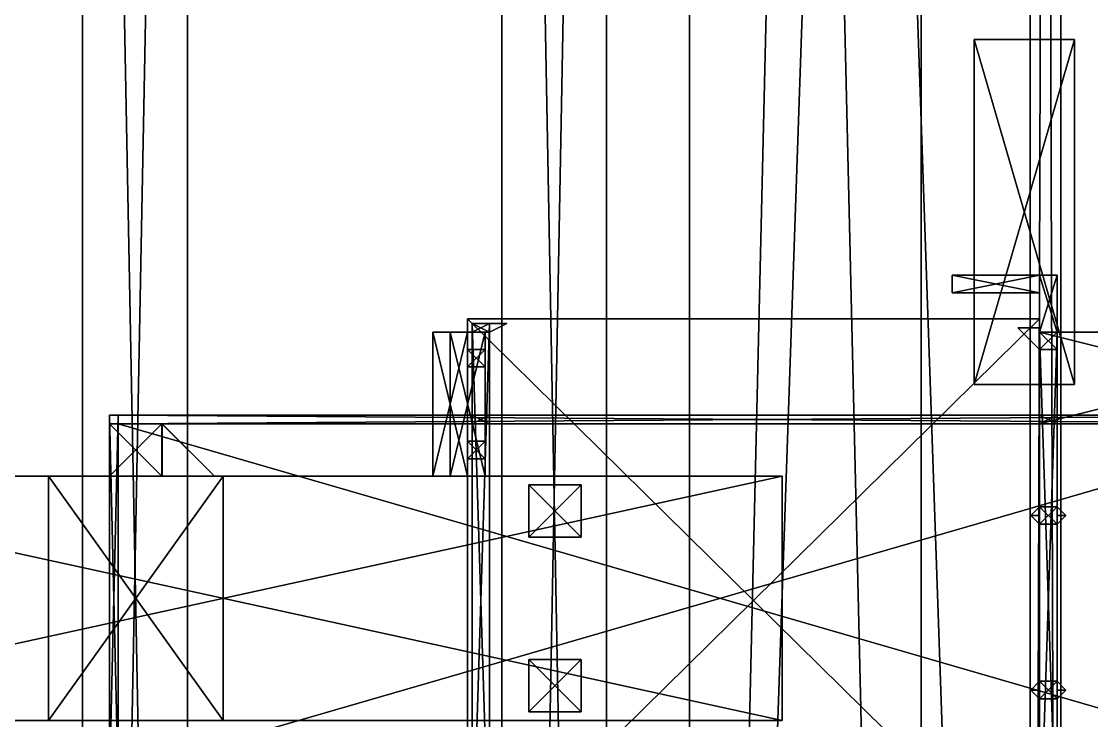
# Model space of a CAD drawing. Extents: x -6144 to 9632, y -5120 to 9632.
# Drawn here: x -2606 to -2360.9, y 991.3 to 1151.5 of the extents above; entities that cross this region are included whole.
import ezdxf

# ---------------------------------------------------------------- set-up
doc = ezdxf.new("R2010")
doc.units = 0

msp = doc.modelspace()

# ---------------------------------------------------------------- meshes
at = {"layer": 'OBJECT000', "color": 50}
mesh = msp.add_polyface(dxfattribs=at)
corners = [(-4793, 405, -10688), (-4793, 2667, -10688), (-4793, 2667, 4992), (-4793, 405, 4992), (-2375, 2667, -10688), (-2375, 405, -10688), (-2375, 405, 4992), (-2375, 2667, 4992), (-2453, 327, -10688), (-4715.010742, 327, -10688), (-4715.010742, 327, 4992), (-2453, 327, 4992), (-4715, 2745, -10688), (-2453, 2745, -10688), (-2453, 2745, 4992), (-4715, 2745, 4992)]
mesh.append_faces([[corners[k] for k in face] for face in [(1, 3, 0), (5, 7, 4), (9, 11, 8), (13, 15, 12), (0, 12, 1), (2, 10, 3), (1, 15, 2), (9, 3, 10), (5, 11, 6), (13, 7, 14)]], dxfattribs={"vtx0": -1})
mesh.append_faces([[corners[k] for k in face] for face in [(0, 8, 5), (0, 5, 4), (0, 4, 13), (0, 13, 12), (2, 14, 7), (2, 7, 6), (2, 6, 11), (2, 11, 10)]], dxfattribs={"vtx0": -1, "vtx2": -1})
mesh.append_faces([[corners[k] for k in face] for face in [(1, 2, 3), (5, 6, 7), (9, 10, 11), (13, 14, 15), (0, 9, 8), (2, 15, 14), (1, 12, 15), (9, 0, 3), (5, 8, 11), (13, 4, 7)]], dxfattribs={"vtx2": -1})
at = {"layer": 'OBJECT073', "color": 50}
mesh = msp.add_polyface(dxfattribs=at)
corners = [(-3072, 405, 5104), (-3072, 405, 4992), (-3072, 1536, 4992), (-3072, 1536, 5104), (-2453, 1536, 5104), (-2453, 1536, 4992), (-2453, 405, 4992), (-2453, 405, 5104)]
mesh.append_faces([[corners[k] for k in face] for face in [(1, 3, 0), (5, 7, 4), (6, 0, 7), (2, 4, 3), (1, 5, 2), (3, 7, 0)]], dxfattribs={"vtx0": -1})
mesh.append_faces([[corners[k] for k in face] for face in [(1, 2, 3), (5, 6, 7), (6, 1, 0), (2, 5, 4), (1, 6, 5), (3, 4, 7)]], dxfattribs={"vtx2": -1})
at = {"layer": 'OBJECT075', "color": 50}
mesh = msp.add_polyface(dxfattribs=at)
corners = [(-2453, 405, -10656), (-2453, 405, -11328), (-2453, 2667, -11328), (-2453, 2667, -10656), (-2400, 2667, -10656), (-2400, 2667, -11328), (-2400, 405, -11328), (-2400, 405, -10656)]
mesh.append_faces([[corners[k] for k in face] for face in [(1, 3, 0), (5, 7, 4), (6, 0, 7), (2, 4, 3), (1, 5, 2), (3, 7, 0)]], dxfattribs={"vtx0": -1})
mesh.append_faces([[corners[k] for k in face] for face in [(1, 2, 3), (5, 6, 7), (6, 1, 0), (2, 5, 4), (1, 6, 5), (3, 4, 7)]], dxfattribs={"vtx2": -1})
at = {"layer": 'OBJECT084', "color": 50}
mesh = msp.add_polyface(dxfattribs=at)
corners = [(-2372.833984, 1061.320313, 5251.75), (-2372.833984, 1059.320313, 5251.75), (-2368.829102, 1059.316406, 5251.75), (-2368.829102, 1061.320068, 5251.75), (-2372.833984, 1059.316406, 5255.75), (-2372.833984, 1061.320068, 5255.75), (-2368.829102, 1061.320313, 5255.75), (-2368.829102, 1059.320313, 5255.75)]
mesh.append_faces([[corners[k] for k in face] for face in [(1, 3, 0), (5, 7, 4), (0, 4, 1), (2, 6, 3), (1, 7, 2), (3, 5, 0)]], dxfattribs={"vtx0": -1})
mesh.append_faces([[corners[k] for k in face] for face in [(1, 2, 3), (5, 6, 7), (0, 5, 4), (2, 7, 6), (1, 4, 7), (3, 6, 5)]], dxfattribs={"vtx2": -1})
at = {"layer": 'OBJECT085', "color": 50}
mesh = msp.add_polyface(dxfattribs=at)
corners = [(-2687.830078, 991.320313, 5215.75), (-2687.830078, 991.320313, 5151.75), (-2687.830078, 1047.32019, 5151.746094), (-2687.830078, 1047.32019, 5215.75), (-2431.830078, 1047.32019, 5215.75), (-2431.830078, 1047.32019, 5151.75), (-2431.830078, 991.320313, 5151.746094), (-2431.830078, 991.320313, 5215.75)]
mesh.append_faces([[corners[k] for k in face] for face in [(1, 3, 0), (5, 7, 4), (6, 0, 7), (2, 4, 3), (1, 5, 2), (3, 7, 0)]], dxfattribs={"vtx0": -1})
mesh.append_faces([[corners[k] for k in face] for face in [(1, 2, 3), (5, 6, 7), (6, 1, 0), (2, 5, 4), (1, 6, 5), (3, 4, 7)]], dxfattribs={"vtx2": -1})
at = {"layer": 'OBJECT1004', "color": 50}
mesh = msp.add_polyface(dxfattribs=at)
corners = [(-2583.830078, 979.320313, 5259.75), (-2583.830078, 979.320313, 5255.75), (-2583.830078, 1059.32019, 5255.75), (-2583.830078, 1059.32019, 5259.75), (-2308.129883, 1059.32019, 5259.75), (-2308.129883, 1059.32019, 5255.75), (-2308.129883, 979.320313, 5255.75), (-2308.129883, 979.320313, 5259.75)]
mesh.append_faces([[corners[k] for k in face] for face in [(1, 3, 0), (5, 7, 4), (6, 0, 7), (2, 4, 3), (1, 5, 2), (3, 7, 0)]], dxfattribs={"vtx0": -1})
mesh.append_faces([[corners[k] for k in face] for face in [(1, 2, 3), (5, 6, 7), (6, 1, 0), (2, 5, 4), (1, 6, 5), (3, 4, 7)]], dxfattribs={"vtx2": -1})
at = {"layer": 'OBJECT1078', "color": 50}
mesh = msp.add_polyface(dxfattribs=at)
corners = [(-2496, 400, 5120), (-2496, 400, 5112), (-2496, 1685, 5112), (-2496, 1685, 5120), (-2472, 1685, 5120), (-2472, 1685, 5112), (-2472, 400, 5112), (-2472, 400, 5120)]
mesh.append_faces([[corners[k] for k in face] for face in [(1, 3, 0), (5, 7, 4), (6, 0, 7), (2, 4, 3), (1, 5, 2), (3, 7, 0)]], dxfattribs={"vtx0": -1})
mesh.append_faces([[corners[k] for k in face] for face in [(1, 2, 3), (5, 6, 7), (6, 1, 0), (2, 5, 4), (1, 6, 5), (3, 4, 7)]], dxfattribs={"vtx2": -1})
at = {"layer": 'OBJECT1090', "color": 50}
mesh = msp.add_polyface(dxfattribs=at)
corners = [(-2372.830078, 996.316406, 5247.75), (-2372.830078, 996.316406, 4991.75), (-2372.830078, 1000.320801, 4991.75), (-2372.830078, 1000.320801, 5247.75), (-2368.830078, 1000.320923, 5247.75), (-2368.830078, 1000.320923, 4991.75), (-2368.830078, 996.316406, 4991.75), (-2368.830078, 996.316406, 5247.75)]
mesh.append_faces([[corners[k] for k in face] for face in [(1, 3, 0), (5, 7, 4), (6, 0, 7), (2, 4, 3), (1, 5, 2), (3, 7, 0)]], dxfattribs={"vtx0": -1})
mesh.append_faces([[corners[k] for k in face] for face in [(1, 2, 3), (5, 6, 7), (6, 1, 0), (2, 5, 4), (1, 6, 5), (3, 4, 7)]], dxfattribs={"vtx2": -1})
at = {"layer": 'OBJECT1208', "color": 50}
mesh = msp.add_polyface(dxfattribs=at)
corners = [(-2585.82959, 977.322083, 5259.75), (-2585.82959, 977.322083, 5255.75), (-2585.82959, 1061.32019, 5255.75), (-2585.82959, 1061.32019, 5259.75), (-2583.82959, 1061.32019, 5259.75), (-2583.82959, 1061.32019, 5255.75), (-2583.82959, 977.322449, 5255.75), (-2583.82959, 977.322449, 5259.75)]
mesh.append_faces([[corners[k] for k in face] for face in [(1, 3, 0), (5, 7, 4), (6, 0, 7), (2, 4, 3), (1, 5, 2), (3, 7, 0)]], dxfattribs={"vtx0": -1})
mesh.append_faces([[corners[k] for k in face] for face in [(1, 2, 3), (5, 6, 7), (6, 1, 0), (2, 5, 4), (1, 6, 5), (3, 4, 7)]], dxfattribs={"vtx2": -1})
at = {"layer": 'OBJECT1213', "color": 50}
mesh = msp.add_polyface(dxfattribs=at)
corners = [(-2372.830078, 1059.318481, 5255.75), (-2372.830078, 1059.318481, 5251.75), (-2372.830078, 1080.32019, 5251.753906), (-2372.830078, 1080.32019, 5255.75), (-2288.830078, 1080.32019, 5255.75), (-2288.830078, 1080.32019, 5251.75), (-2288.830078, 1059.318237, 5251.753906), (-2288.830078, 1059.318237, 5255.75)]
mesh.append_faces([[corners[k] for k in face] for face in [(1, 3, 0), (5, 7, 4), (6, 0, 7), (2, 4, 3), (1, 5, 2), (3, 7, 0)]], dxfattribs={"vtx0": -1})
mesh.append_faces([[corners[k] for k in face] for face in [(1, 2, 3), (5, 6, 7), (6, 1, 0), (2, 5, 4), (1, 6, 5), (3, 4, 7)]], dxfattribs={"vtx2": -1})
at = {"layer": 'OBJECT1280', "color": 50}
mesh = msp.add_polyface(dxfattribs=at)
corners = [(-2585.830078, 1047.320313, 5255.75), (-2585.830078, 1047.320313, 5119.75), (-2585.830078, 1059.32019, 5119.75), (-2585.830078, 1059.32019, 5255.75), (-2573.830078, 1059.32019, 5255.75), (-2573.830078, 1059.32019, 5119.75), (-2573.830078, 1047.320313, 5119.75), (-2573.830078, 1047.320313, 5255.75)]
mesh.append_faces([[corners[k] for k in face] for face in [(1, 3, 0), (5, 7, 4), (6, 0, 7), (2, 4, 3), (1, 5, 2), (3, 7, 0)]], dxfattribs={"vtx0": -1})
mesh.append_faces([[corners[k] for k in face] for face in [(1, 2, 3), (5, 6, 7), (6, 1, 0), (2, 5, 4), (1, 6, 5), (3, 4, 7)]], dxfattribs={"vtx2": -1})
at = {"layer": 'OBJECT1314', "color": 50}
mesh = msp.add_polyface(dxfattribs=at)
corners = [(-2503.833984, 1051.320313, 5147.75), (-2503.833984, 1055.320068, 5147.75), (-2499.829102, 1055.320313, 5147.75), (-2499.829102, 1051.320313, 5147.75), (-2503.830078, 1055.320313, 5115.75), (-2503.830078, 1051.320313, 5115.75), (-2499.830078, 1051.320313, 5115.75), (-2499.830078, 1055.320068, 5115.75)]
mesh.append_faces([[corners[k] for k in face] for face in [(1, 3, 0), (1, 5, 4), (3, 7, 6), (0, 6, 5), (2, 4, 7), (5, 7, 4)]], dxfattribs={"vtx0": -1})
mesh.append_faces([[corners[k] for k in face] for face in [(1, 2, 3), (1, 0, 5), (3, 2, 7), (0, 3, 6), (2, 1, 4), (5, 6, 7)]], dxfattribs={"vtx2": -1})
at = {"layer": 'OBJECT1331', "color": 50}
mesh = msp.add_polyface(dxfattribs=at)
corners = [(-2453, 405, 5134), (-2453, 405, 4992), (-2453, 2667, 4992), (-2453, 2667, 5134), (-2375.011719, 405, 4992), (-2375, 2667, 4992)]
mesh.append_faces([[corners[k] for k in face] for face in [(1, 0, 4), (2, 5, 3)]])
mesh.append_faces([[corners[k] for k in face] for face in [(1, 3, 0), (2, 4, 5), (0, 5, 4)]], dxfattribs={"vtx0": -1})
mesh.append_faces([[corners[k] for k in face] for face in [(1, 2, 3), (2, 1, 4), (0, 3, 5)]], dxfattribs={"vtx2": -1})
at = {"layer": 'OBJECT1347', "color": 50}
mesh = msp.add_polyface(dxfattribs=at)
corners = [(-2502.830078, 955.320313, 5251.75), (-2502.830078, 955.320313, 5247.75), (-2502.830078, 1082.32019, 5247.746094), (-2502.830078, 1082.32019, 5251.75), (-2498.830078, 1082.32019, 5251.75), (-2498.830078, 1082.32019, 5247.75), (-2498.830078, 955.320313, 5247.746094), (-2498.830078, 955.320313, 5251.75)]
mesh.append_faces([[corners[k] for k in face] for face in [(1, 3, 0), (5, 7, 4), (6, 0, 7), (2, 4, 3), (1, 5, 2), (3, 7, 0)]], dxfattribs={"vtx0": -1})
mesh.append_faces([[corners[k] for k in face] for face in [(1, 2, 3), (5, 6, 7), (6, 1, 0), (2, 5, 4), (1, 6, 5), (3, 4, 7)]], dxfattribs={"vtx2": -1})
at = {"layer": 'OBJECT1348', "color": 50}
mesh = msp.add_polyface(dxfattribs=at)
corners = [(-2502.830078, 1080.320313, 5247.75), (-2502.830078, 1080.320313, 5151.75), (-2502.830078, 1082.32019, 5151.746094), (-2502.830078, 1082.32019, 5247.75), (-2498.830078, 1082.32019, 5247.75), (-2498.830078, 1082.32019, 5151.75), (-2498.830078, 1080.320313, 5151.746094), (-2498.830078, 1080.320313, 5247.75)]
mesh.append_faces([[corners[k] for k in face] for face in [(1, 3, 0), (5, 7, 4), (6, 0, 7), (2, 4, 3), (1, 5, 2), (3, 7, 0)]], dxfattribs={"vtx0": -1})
mesh.append_faces([[corners[k] for k in face] for face in [(1, 2, 3), (5, 6, 7), (6, 1, 0), (2, 5, 4), (1, 6, 5), (3, 4, 7)]], dxfattribs={"vtx2": -1})
at = {"layer": 'OBJECT1382', "color": 50}
mesh = msp.add_polyface(dxfattribs=at)
corners = [(-2387.82959, 1068.322144, 5150.75), (-2387.82959, 1068.322144, 5147.75), (-2387.82959, 1147.32019, 5147.75), (-2387.82959, 1147.32019, 5150.75), (-2364.82959, 1147.32019, 5150.75), (-2364.82959, 1147.32019, 5147.75), (-2364.82959, 1068.322388, 5147.75), (-2364.82959, 1068.322388, 5150.75)]
mesh.append_faces([[corners[k] for k in face] for face in [(1, 3, 0), (5, 7, 4), (6, 0, 7), (2, 4, 3), (1, 5, 2), (3, 7, 0)]], dxfattribs={"vtx0": -1})
mesh.append_faces([[corners[k] for k in face] for face in [(1, 2, 3), (5, 6, 7), (6, 1, 0), (2, 5, 4), (1, 6, 5), (3, 4, 7)]], dxfattribs={"vtx2": -1})
at = {"layer": 'OBJECT1393', "color": 50}
mesh = msp.add_polyface(dxfattribs=at)
corners = [(-2489.830078, 993.316406, 5147.75), (-2489.830078, 1005.320007, 5147.75), (-2477.829102, 1005.320313, 5147.75), (-2477.829102, 993.320313, 5147.75), (-2489.830078, 1005.320313, 5119.75), (-2489.830078, 993.320313, 5119.75), (-2477.830078, 993.316406, 5119.75), (-2477.830078, 1005.320007, 5119.75)]
mesh.append_faces([[corners[k] for k in face] for face in [(1, 3, 0), (1, 5, 4), (3, 7, 6), (0, 6, 5), (2, 4, 7), (5, 7, 4)]], dxfattribs={"vtx0": -1})
mesh.append_faces([[corners[k] for k in face] for face in [(1, 2, 3), (1, 0, 5), (3, 2, 7), (0, 3, 6), (2, 1, 4), (5, 6, 7)]], dxfattribs={"vtx2": -1})
at = {"layer": 'OBJECT1443', "color": 50}
mesh = msp.add_polyface(dxfattribs=at)
corners = [(-2372.830078, 1036.314575, 5247.75), (-2372.830078, 1036.314575, 4991.75), (-2372.830078, 1040.320313, 4991.75), (-2372.830078, 1040.320313, 5247.75), (-2368.830078, 1040.320313, 5247.75), (-2368.830078, 1040.320313, 4991.75), (-2368.830078, 1036.314331, 4991.75), (-2368.830078, 1036.314331, 5247.75)]
mesh.append_faces([[corners[k] for k in face] for face in [(1, 3, 0), (5, 7, 4), (6, 0, 7), (2, 4, 3), (1, 5, 2), (3, 7, 0)]], dxfattribs={"vtx0": -1})
mesh.append_faces([[corners[k] for k in face] for face in [(1, 2, 3), (5, 6, 7), (6, 1, 0), (2, 5, 4), (1, 6, 5), (3, 4, 7)]], dxfattribs={"vtx2": -1})
at = {"layer": 'OBJECT1484', "color": 50}
mesh = msp.add_polyface(dxfattribs=at)
corners = [(-2372.830078, 1080.320313, 5269.75), (-2372.830078, 1080.320313, 5148.75), (-2372.830078, 1093.32019, 5148.75), (-2372.830078, 1093.32019, 5269.75), (-2368.830078, 1093.32019, 5269.75), (-2368.830078, 1093.32019, 5148.75), (-2368.830078, 1080.320313, 5148.75), (-2368.830078, 1080.320313, 5269.75)]
mesh.append_faces([[corners[k] for k in face] for face in [(1, 3, 0), (5, 7, 4), (6, 0, 7), (2, 4, 3), (1, 5, 2), (3, 7, 0)]], dxfattribs={"vtx0": -1})
mesh.append_faces([[corners[k] for k in face] for face in [(1, 2, 3), (5, 6, 7), (6, 1, 0), (2, 5, 4), (1, 6, 5), (3, 4, 7)]], dxfattribs={"vtx2": -1})
at = {"layer": 'OBJECT1545', "color": 50}
mesh = msp.add_polyface(dxfattribs=at)
corners = [(-2507.830078, 1047.320313, 5135.75), (-2507.830078, 1047.320313, 5131.75), (-2507.830078, 1080.32019, 5131.746094), (-2507.830078, 1080.32019, 5135.75), (-2499.830078, 1080.32019, 5135.75), (-2499.830078, 1080.32019, 5131.75), (-2499.830078, 1047.320313, 5131.746094), (-2499.830078, 1047.320313, 5135.75)]
mesh.append_faces([[corners[k] for k in face] for face in [(1, 3, 0), (5, 7, 4), (6, 0, 7), (2, 4, 3), (1, 5, 2), (3, 7, 0)]], dxfattribs={"vtx0": -1})
mesh.append_faces([[corners[k] for k in face] for face in [(1, 2, 3), (5, 6, 7), (6, 1, 0), (2, 5, 4), (1, 6, 5), (3, 4, 7)]], dxfattribs={"vtx2": -1})
at = {"layer": 'OBJECT1570', "color": 50}
mesh = msp.add_polyface(dxfattribs=at)
corners = [(-2511.830078, 1047.320313, 5119.75), (-2511.830078, 1047.320313, 5115.75), (-2511.830078, 1080.32019, 5115.753906), (-2511.830078, 1080.32019, 5119.75), (-2503.830078, 1080.32019, 5119.75), (-2503.830078, 1080.32019, 5115.75), (-2503.830078, 1047.320313, 5115.753906), (-2503.830078, 1047.320313, 5119.75)]
mesh.append_faces([[corners[k] for k in face] for face in [(1, 3, 0), (5, 7, 4), (6, 0, 7), (2, 4, 3), (1, 5, 2), (3, 7, 0)]], dxfattribs={"vtx0": -1})
mesh.append_faces([[corners[k] for k in face] for face in [(1, 2, 3), (5, 6, 7), (6, 1, 0), (2, 5, 4), (1, 6, 5), (3, 4, 7)]], dxfattribs={"vtx2": -1})
at = {"layer": 'OBJECT1598', "color": 50}
mesh = msp.add_polyface(dxfattribs=at)
corners = [(-2499.830078, 1076.319214, 5147.75), (-2499.830078, 1076.319214, 5115.75), (-2499.830078, 1072.320313, 5115.753906), (-2499.830078, 1072.320313, 5147.75), (-2503.830078, 1072.320068, 5115.75), (-2503.832031, 1072.320068, 5147.75), (-2503.828125, 1076.318359, 5115.753906), (-2503.830078, 1076.318359, 5147.75)]
mesh.append_faces([[corners[k] for k in face] for face in [(1, 3, 0), (2, 5, 3), (1, 7, 6), (2, 6, 4), (0, 5, 7), (4, 7, 5)]], dxfattribs={"vtx0": -1})
mesh.append_faces([[corners[k] for k in face] for face in [(1, 2, 3), (2, 4, 5), (1, 0, 7), (2, 1, 6), (0, 3, 5), (4, 6, 7)]], dxfattribs={"vtx2": -1})
at = {"layer": 'OBJECT1612', "color": 50}
mesh = msp.add_polyface(dxfattribs=at)
corners = [(-2502.832031, 1059.316406, 5255.75), (-2502.832031, 1061.320068, 5255.75), (-2498.831055, 1061.320313, 5255.75), (-2498.831055, 1059.320313, 5255.75), (-2502.830078, 1061.320313, 5251.75), (-2502.830078, 1059.320313, 5251.75), (-2498.830078, 1059.316406, 5251.75), (-2498.830078, 1061.320068, 5251.75)]
mesh.append_faces([[corners[k] for k in face] for face in [(1, 3, 0), (1, 5, 4), (3, 7, 6), (0, 6, 5), (2, 4, 7), (5, 7, 4)]], dxfattribs={"vtx0": -1})
mesh.append_faces([[corners[k] for k in face] for face in [(1, 2, 3), (1, 0, 5), (3, 2, 7), (0, 3, 6), (2, 1, 4), (5, 6, 7)]], dxfattribs={"vtx2": -1})
at = {"layer": 'OBJECT1624', "color": 50}
mesh = msp.add_polyface(dxfattribs=at)
corners = [(-2392.82959, 1089.318481, 5269.75), (-2392.82959, 1089.318481, 5148.75), (-2392.82959, 1093.32019, 5148.75), (-2392.82959, 1093.32019, 5269.75), (-2372.82959, 1093.32019, 5269.75), (-2372.82959, 1093.32019, 5148.75), (-2372.82959, 1089.318237, 5148.75), (-2372.82959, 1089.318237, 5269.75)]
mesh.append_faces([[corners[k] for k in face] for face in [(1, 3, 0), (5, 7, 4), (6, 0, 7), (2, 4, 3), (1, 5, 2), (3, 7, 0)]], dxfattribs={"vtx0": -1})
mesh.append_faces([[corners[k] for k in face] for face in [(1, 2, 3), (5, 6, 7), (6, 1, 0), (2, 5, 4), (1, 6, 5), (3, 4, 7)]], dxfattribs={"vtx2": -1})
at = {"layer": 'OBJECT1644', "color": 50}
mesh = msp.add_polyface(dxfattribs=at)
corners = [(-2599.830078, 991.320313, 5255.75), (-2599.830078, 991.320313, 5215.75), (-2599.830078, 1047.32019, 5215.753906), (-2599.830078, 1047.32019, 5255.75), (-2559.830078, 1047.32019, 5255.75), (-2559.830078, 1047.32019, 5215.75), (-2559.830078, 991.320313, 5215.753906), (-2559.830078, 991.320313, 5255.75)]
mesh.append_faces([[corners[k] for k in face] for face in [(1, 3, 0), (5, 7, 4), (6, 0, 7), (2, 4, 3), (1, 5, 2), (3, 7, 0)]], dxfattribs={"vtx0": -1})
mesh.append_faces([[corners[k] for k in face] for face in [(1, 2, 3), (5, 6, 7), (6, 1, 0), (2, 5, 4), (1, 6, 5), (3, 4, 7)]], dxfattribs={"vtx2": -1})
at = {"layer": 'OBJECT1678', "color": 50}
mesh = msp.add_polyface(dxfattribs=at)
corners = [(-2592, 400, 5120), (-2592, 400, 5112), (-2592, 1653, 5112), (-2592, 1653, 5120), (-2568, 1653, 5120), (-2568, 1653, 5112), (-2568, 400, 5112), (-2568, 400, 5120)]
mesh.append_faces([[corners[k] for k in face] for face in [(1, 3, 0), (5, 7, 4), (6, 0, 7), (2, 4, 3), (1, 5, 2), (3, 7, 0)]], dxfattribs={"vtx0": -1})
mesh.append_faces([[corners[k] for k in face] for face in [(1, 2, 3), (5, 6, 7), (6, 1, 0), (2, 5, 4), (1, 6, 5), (3, 4, 7)]], dxfattribs={"vtx2": -1})
at = {"layer": 'OBJECT180', "color": 50}
mesh = msp.add_polyface(dxfattribs=at)
corners = [(-5120, -512, -11328), (-5120, -512, -11360), (-5120, 3584, -11360), (-5120, 3584, -11328), (-2304, 3584, -11328), (-2304, 3584, -11360), (-2304, -512, -11360), (-2304, -512, -11328)]
mesh.append_faces([[corners[k] for k in face] for face in [(1, 3, 0), (5, 7, 4), (6, 0, 7), (2, 4, 3), (1, 5, 2), (3, 7, 0)]], dxfattribs={"vtx0": -1})
mesh.append_faces([[corners[k] for k in face] for face in [(1, 2, 3), (5, 6, 7), (6, 1, 0), (2, 5, 4), (1, 6, 5), (3, 4, 7)]], dxfattribs={"vtx2": -1})
at = {"layer": 'OBJECT202', "color": 50}
mesh = msp.add_polyface(dxfattribs=at)
corners = [(-2375, 405, -6016), (-2375, 405, -10688), (-2375, 2667, -10688), (-2375, 2667, -6016), (-2368, 2667, -6016), (-2368, 2667, -10688), (-2368, 405, -10688), (-2368, 405, -6016)]
mesh.append_faces([[corners[k] for k in face] for face in [(1, 3, 0), (5, 7, 4), (6, 0, 7), (2, 4, 3), (1, 5, 2), (3, 7, 0)]], dxfattribs={"vtx0": -1})
mesh.append_faces([[corners[k] for k in face] for face in [(1, 2, 3), (5, 6, 7), (6, 1, 0), (2, 5, 4), (1, 6, 5), (3, 4, 7)]], dxfattribs={"vtx2": -1})
at = {"layer": 'OBJECT205', "color": 50}
mesh = msp.add_polyface(dxfattribs=at)
corners = [(-2375, 405, -5760), (-2375, 405, -6016), (-2375, 2667, -6016), (-2375, 2667, -5760), (-2368, 2667, -5760), (-2368, 2667, -6016), (-2368, 405, -6016), (-2368, 405, -5760)]
mesh.append_faces([[corners[k] for k in face] for face in [(1, 3, 0), (5, 7, 4), (6, 0, 7), (2, 4, 3), (1, 5, 2), (3, 7, 0)]], dxfattribs={"vtx0": -1})
mesh.append_faces([[corners[k] for k in face] for face in [(1, 2, 3), (5, 6, 7), (6, 1, 0), (2, 5, 4), (1, 6, 5), (3, 4, 7)]], dxfattribs={"vtx2": -1})
at = {"layer": 'OBJECT206', "color": 50}
mesh = msp.add_polyface(dxfattribs=at)
corners = [(-2375, 405, -576), (-2375, 405, -5760), (-2375, 2667, -5760), (-2375, 2667, -576), (-2368, 2667, -576), (-2368, 2667, -5760), (-2368, 405, -5760), (-2368, 405, -576)]
mesh.append_faces([[corners[k] for k in face] for face in [(1, 3, 0), (5, 7, 4), (6, 0, 7), (2, 4, 3), (1, 5, 2), (3, 7, 0)]], dxfattribs={"vtx0": -1})
mesh.append_faces([[corners[k] for k in face] for face in [(1, 2, 3), (5, 6, 7), (6, 1, 0), (2, 5, 4), (1, 6, 5), (3, 4, 7)]], dxfattribs={"vtx2": -1})
at = {"layer": 'OBJECT210', "color": 50}
mesh = msp.add_polyface(dxfattribs=at)
corners = [(-2375, 405, 3584), (-2375, 405, -320), (-2375, 2667, -320), (-2375, 2667, 3584), (-2368, 2667, 3584), (-2368, 2667, -320), (-2368, 405, -320), (-2368, 405, 3584)]
mesh.append_faces([[corners[k] for k in face] for face in [(1, 3, 0), (5, 7, 4), (6, 0, 7), (2, 4, 3), (1, 5, 2), (3, 7, 0)]], dxfattribs={"vtx0": -1})
mesh.append_faces([[corners[k] for k in face] for face in [(1, 2, 3), (5, 6, 7), (6, 1, 0), (2, 5, 4), (1, 6, 5), (3, 4, 7)]], dxfattribs={"vtx2": -1})
at = {"layer": 'OBJECT211', "color": 50}
mesh = msp.add_polyface(dxfattribs=at)
corners = [(-2375, 405, -320), (-2375, 405, -576), (-2375, 2667, -576), (-2375, 2667, -320), (-2368, 2667, -320), (-2368, 2667, -576), (-2368, 405, -576), (-2368, 405, -320)]
mesh.append_faces([[corners[k] for k in face] for face in [(1, 3, 0), (5, 7, 4), (6, 0, 7), (2, 4, 3), (1, 5, 2), (3, 7, 0)]], dxfattribs={"vtx0": -1})
mesh.append_faces([[corners[k] for k in face] for face in [(1, 2, 3), (5, 6, 7), (6, 1, 0), (2, 5, 4), (1, 6, 5), (3, 4, 7)]], dxfattribs={"vtx2": -1})
at = {"layer": 'OBJECT214', "color": 50}
mesh = msp.add_polyface(dxfattribs=at)
corners = [(-2375, 405, 4992), (-2375, 405, 4928), (-2375, 2667, 4928), (-2375, 2667, 4992), (-2368, 2667, 4992), (-2368, 2667, 4928), (-2368, 405, 4928), (-2368, 405, 4992)]
mesh.append_faces([[corners[k] for k in face] for face in [(1, 3, 0), (5, 7, 4), (6, 0, 7), (2, 4, 3), (1, 5, 2), (3, 7, 0)]], dxfattribs={"vtx0": -1})
mesh.append_faces([[corners[k] for k in face] for face in [(1, 2, 3), (5, 6, 7), (6, 1, 0), (2, 5, 4), (1, 6, 5), (3, 4, 7)]], dxfattribs={"vtx2": -1})
at = {"layer": 'OBJECT215', "color": 50}
mesh = msp.add_polyface(dxfattribs=at)
corners = [(-2368, 2667, 4928), (-2368, 2667, 4544), (-2368, 405, 4544), (-2368, 405, 4928), (-2375, 405, 4544), (-2375, 405, 4928), (-2375, 2667, 4544), (-2375, 2667, 4928)]
mesh.append_faces([[corners[k] for k in face] for face in [(1, 3, 0), (2, 5, 3), (1, 7, 6), (2, 6, 4), (0, 5, 7), (4, 7, 5)]], dxfattribs={"vtx0": -1})
mesh.append_faces([[corners[k] for k in face] for face in [(1, 2, 3), (2, 4, 5), (1, 0, 7), (2, 1, 6), (0, 3, 5), (4, 6, 7)]], dxfattribs={"vtx2": -1})
at = {"layer": 'OBJECT343', "color": 50}
mesh = msp.add_polyface(dxfattribs=at)
corners = [(-2375, 405, 4544), (-2375, 405, 3584), (-2375, 2667, 3584), (-2375, 2667, 4544), (-2368, 2667, 4544), (-2368, 2667, 3584), (-2368, 405, 3584), (-2368, 405, 4544)]
mesh.append_faces([[corners[k] for k in face] for face in [(1, 3, 0), (5, 7, 4), (6, 0, 7), (2, 4, 3), (1, 5, 2), (3, 7, 0)]], dxfattribs={"vtx0": -1})
mesh.append_faces([[corners[k] for k in face] for face in [(1, 2, 3), (5, 6, 7), (6, 1, 0), (2, 5, 4), (1, 6, 5), (3, 4, 7)]], dxfattribs={"vtx2": -1})
at = {"layer": 'OBJECT355', "color": 50}
mesh = msp.add_polyface(dxfattribs=at)
corners = [(-6144, -5120, 9664), (-6144, -5120, 9408), (-6144, 3840, 9408), (-6144, 3840, 9664), (2560, 3840, 9664), (2560, 3840, 9408), (2560, -5120, 9408), (2560, -5120, 9664)]
mesh.append_faces([[corners[k] for k in face] for face in [(1, 3, 0), (5, 7, 4), (6, 0, 7), (2, 4, 3), (1, 5, 2), (3, 7, 0)]], dxfattribs={"vtx0": -1})
mesh.append_faces([[corners[k] for k in face] for face in [(1, 2, 3), (5, 6, 7), (6, 1, 0), (2, 5, 4), (1, 6, 5), (3, 4, 7)]], dxfattribs={"vtx2": -1})
at = {"layer": 'OBJECT356', "color": 50}
mesh = msp.add_polyface(dxfattribs=at)
corners = [(2560, -5120, -11616), (-6144, -5120, -11616), (-6144, -5120, -11360), (2560, -5120, -11360), (-6144, 3840, -11616), (2560, 3840, -11616), (2560, 3840, -11360), (-6144, 3840, -11360)]
mesh.append_faces([[corners[k] for k in face] for face in [(1, 3, 0), (5, 7, 4), (4, 0, 5), (2, 6, 3), (1, 7, 2), (5, 3, 6)]], dxfattribs={"vtx0": -1})
mesh.append_faces([[corners[k] for k in face] for face in [(1, 2, 3), (5, 6, 7), (4, 1, 0), (2, 7, 6), (1, 4, 7), (5, 0, 3)]], dxfattribs={"vtx2": -1})
at = {"layer": 'OBJECT407', "color": 50}
mesh = msp.add_polyface(dxfattribs=at)
corners = [(-2368, 405, -10752), (-2375, 405, -10752), (-2375, 405, -10688), (-2368, 405, -10688), (-2375, 2667, -10752), (-2368, 2667, -10752), (-2368, 2667, -10688), (-2375, 2667, -10688)]
mesh.append_faces([[corners[k] for k in face] for face in [(1, 3, 0), (5, 7, 4), (4, 0, 5), (2, 6, 3), (1, 7, 2), (5, 3, 6)]], dxfattribs={"vtx0": -1})
mesh.append_faces([[corners[k] for k in face] for face in [(1, 2, 3), (5, 6, 7), (4, 1, 0), (2, 7, 6), (1, 4, 7), (5, 0, 3)]], dxfattribs={"vtx2": -1})
at = {"layer": 'OBJECT408', "color": 50}
mesh = msp.add_polyface(dxfattribs=at)
corners = [(-2375, 405, -10752), (-2375, 405, -11328), (-2375, 2667, -11328), (-2375, 2667, -10752), (-2368, 2667, -10752), (-2368, 2667, -11328), (-2368, 405, -11328), (-2368, 405, -10752)]
mesh.append_faces([[corners[k] for k in face] for face in [(1, 3, 0), (5, 7, 4), (6, 0, 7), (2, 4, 3), (1, 5, 2), (3, 7, 0)]], dxfattribs={"vtx0": -1})
mesh.append_faces([[corners[k] for k in face] for face in [(1, 2, 3), (5, 6, 7), (6, 1, 0), (2, 5, 4), (1, 6, 5), (3, 4, 7)]], dxfattribs={"vtx2": -1})
at = {"layer": 'OBJECT583', "color": 50}
mesh = msp.add_polyface(dxfattribs=at)
corners = [(-2573.824219, 1047.320313, 5255.75), (-2573.824219, 1059.320313, 5255.75), (-2561.822998, 1047.320068, 5255.75), (-2561.824219, 1047.320313, 5103.75), (-2573.828125, 1059.324219, 5103.75), (-2573.82959, 1047.320068, 5103.75)]
mesh.append_faces([[corners[k] for k in face] for face in [(1, 2, 0), (4, 5, 3)]])
mesh.append_faces([[corners[k] for k in face] for face in [(2, 4, 3), (1, 5, 4), (0, 3, 5)]], dxfattribs={"vtx0": -1})
mesh.append_faces([[corners[k] for k in face] for face in [(2, 1, 4), (1, 0, 5), (0, 2, 3)]], dxfattribs={"vtx2": -1})
at = {"layer": 'OBJECT584', "color": 50}
mesh = msp.add_polyface(dxfattribs=at)
corners = [(-2498.828125, 1082.320068, 5151.748047), (-2494.828125, 1082.320068, 5151.748047), (-2494.828125, 1082.320068, 5247.75), (-2498.830078, 1082.320068, 5247.75), (-2498.828125, 1080.320313, 5151.75), (-2498.830078, 1080.31897, 5247.75)]
mesh.append_faces([[corners[k] for k in face] for face in [(0, 4, 1), (2, 5, 3)]])
mesh.append_faces([[corners[k] for k in face] for face in [(1, 3, 0), (1, 5, 2), (0, 5, 4)]], dxfattribs={"vtx0": -1})
mesh.append_faces([[corners[k] for k in face] for face in [(1, 2, 3), (1, 4, 5), (0, 3, 5)]], dxfattribs={"vtx2": -1})
at = {"layer": 'OBJECT585', "color": 50}
mesh = msp.add_polyface(dxfattribs=at)
corners = [(-2377.828125, 1081.320068, 5151.748047), (-2372.830078, 1081.320068, 5151.748047), (-2372.828125, 1081.320068, 5247.75), (-2377.828125, 1081.320068, 5247.75), (-2372.830078, 1076.321289, 5151.75), (-2372.828125, 1076.316406, 5247.75)]
mesh.append_faces([[corners[k] for k in face] for face in [(0, 4, 1), (3, 2, 5)]])
mesh.append_faces([[corners[k] for k in face] for face in [(1, 3, 0), (0, 5, 4), (1, 5, 2)]], dxfattribs={"vtx0": -1})
mesh.append_faces([[corners[k] for k in face] for face in [(1, 2, 3), (0, 3, 5), (1, 4, 5)]], dxfattribs={"vtx2": -1})
at = {"layer": 'OBJECT587', "color": 50}
mesh = msp.add_polyface(dxfattribs=at)
corners = [(-2372.82959, 1040.324219, 5151.746094), (-2372.82959, 1038.322388, 5151.746094), (-2372.82959, 1038.322388, 5247.75), (-2372.82959, 1040.320557, 5247.75), (-2374.829102, 1038.320068, 5151.75), (-2374.828125, 1038.320068, 5247.75)]
mesh.append_faces([[corners[k] for k in face] for face in [(1, 0, 4), (2, 5, 3)]])
mesh.append_faces([[corners[k] for k in face] for face in [(1, 3, 0), (1, 5, 2), (4, 3, 5)]], dxfattribs={"vtx0": -1})
mesh.append_faces([[corners[k] for k in face] for face in [(1, 2, 3), (1, 4, 5), (4, 0, 3)]], dxfattribs={"vtx2": -1})
at = {"layer": 'OBJECT588', "color": 50}
mesh = msp.add_polyface(dxfattribs=at)
corners = [(-2372.830078, 1038.318237, 5247.75), (-2372.830078, 1038.318237, 5151.75), (-2372.830078, 1036.318359, 5151.75), (-2372.830078, 1036.316406, 5247.75), (-2374.828125, 1038.320068, 5151.746094), (-2374.830566, 1038.320068, 5247.75)]
mesh.append_faces([[corners[k] for k in face] for face in [(1, 4, 2), (0, 3, 5)]])
mesh.append_faces([[corners[k] for k in face] for face in [(1, 3, 0), (1, 5, 4), (2, 5, 3)]], dxfattribs={"vtx0": -1})
mesh.append_faces([[corners[k] for k in face] for face in [(1, 2, 3), (1, 0, 5), (2, 4, 5)]], dxfattribs={"vtx2": -1})
at = {"layer": 'OBJECT589', "color": 50}
mesh = msp.add_polyface(dxfattribs=at)
corners = [(-2372.830078, 1000.316406, 5151.746094), (-2372.830078, 998.318176, 5151.746094), (-2372.830078, 998.318176, 5247.75), (-2372.830078, 1000.318176, 5247.75), (-2374.827393, 998.320007, 5151.75), (-2374.824219, 998.320007, 5247.75)]
mesh.append_faces([[corners[k] for k in face] for face in [(1, 0, 4), (2, 5, 3)]])
mesh.append_faces([[corners[k] for k in face] for face in [(1, 3, 0), (1, 5, 2), (4, 3, 5)]], dxfattribs={"vtx0": -1})
mesh.append_faces([[corners[k] for k in face] for face in [(1, 2, 3), (1, 4, 5), (4, 0, 3)]], dxfattribs={"vtx2": -1})
at = {"layer": 'OBJECT590', "color": 50}
mesh = msp.add_polyface(dxfattribs=at)
corners = [(-2372.82959, 998.318176, 5247.75), (-2372.82959, 998.318176, 5151.75), (-2372.82959, 996.319824, 5151.75), (-2372.82959, 996.316406, 5247.75), (-2374.828125, 998.320007, 5151.746094), (-2374.828857, 998.320007, 5247.75)]
mesh.append_faces([[corners[k] for k in face] for face in [(1, 4, 2), (0, 3, 5)]])
mesh.append_faces([[corners[k] for k in face] for face in [(1, 3, 0), (1, 5, 4), (2, 5, 3)]], dxfattribs={"vtx0": -1})
mesh.append_faces([[corners[k] for k in face] for face in [(1, 2, 3), (1, 0, 5), (2, 4, 5)]], dxfattribs={"vtx2": -1})
at = {"layer": 'OBJECT591', "color": 50}
mesh = msp.add_polyface(dxfattribs=at)
corners = [(-2368.832031, 998.320007, 5151.748047), (-2366.824219, 998.320007, 5151.748047), (-2366.828125, 998.320007, 5247.75), (-2368.830078, 998.320007, 5247.75), (-2368.828125, 996.320313, 5151.75), (-2368.830078, 996.313354, 5247.75)]
mesh.append_faces([[corners[k] for k in face] for face in [(0, 4, 1), (2, 5, 3)]])
mesh.append_faces([[corners[k] for k in face] for face in [(1, 3, 0), (1, 5, 2), (0, 5, 4)]], dxfattribs={"vtx0": -1})
mesh.append_faces([[corners[k] for k in face] for face in [(1, 2, 3), (1, 4, 5), (0, 3, 5)]], dxfattribs={"vtx2": -1})
at = {"layer": 'OBJECT592', "color": 50}
mesh = msp.add_polyface(dxfattribs=at)
corners = [(-2368.830078, 998.318542, 5247.75), (-2368.830078, 998.318542, 5151.75), (-2368.830078, 1000.320313, 5151.75), (-2368.830078, 1000.320313, 5247.75), (-2366.832031, 998.320007, 5151.746094), (-2366.828857, 998.320007, 5247.75)]
mesh.append_faces([[corners[k] for k in face] for face in [(1, 4, 2), (0, 3, 5)]])
mesh.append_faces([[corners[k] for k in face] for face in [(1, 3, 0), (1, 5, 4), (2, 5, 3)]], dxfattribs={"vtx0": -1})
mesh.append_faces([[corners[k] for k in face] for face in [(1, 2, 3), (1, 0, 5), (2, 4, 5)]], dxfattribs={"vtx2": -1})
at = {"layer": 'OBJECT593', "color": 50}
mesh = msp.add_polyface(dxfattribs=at)
corners = [(-2368.828125, 1038.320068, 5151.748047), (-2366.828125, 1038.320068, 5151.748047), (-2366.828125, 1038.320068, 5247.75), (-2368.830078, 1038.320068, 5247.75), (-2368.832031, 1036.320313, 5151.75), (-2368.830078, 1036.321167, 5247.75)]
mesh.append_faces([[corners[k] for k in face] for face in [(0, 4, 1), (2, 5, 3)]])
mesh.append_faces([[corners[k] for k in face] for face in [(1, 3, 0), (1, 5, 2), (0, 5, 4)]], dxfattribs={"vtx0": -1})
mesh.append_faces([[corners[k] for k in face] for face in [(1, 2, 3), (1, 4, 5), (0, 3, 5)]], dxfattribs={"vtx2": -1})
at = {"layer": 'OBJECT594', "color": 50}
mesh = msp.add_polyface(dxfattribs=at)
corners = [(-2368.82959, 1038.322144, 5247.75), (-2368.82959, 1038.322144, 5151.75), (-2368.82959, 1040.317749, 5151.75), (-2368.82959, 1040.3125, 5247.75), (-2366.832031, 1038.320068, 5151.746094), (-2366.831055, 1038.320068, 5247.75)]
mesh.append_faces([[corners[k] for k in face] for face in [(1, 4, 2), (0, 3, 5)]])
mesh.append_faces([[corners[k] for k in face] for face in [(1, 3, 0), (1, 5, 4), (2, 5, 3)]], dxfattribs={"vtx0": -1})
mesh.append_faces([[corners[k] for k in face] for face in [(1, 2, 3), (1, 0, 5), (2, 4, 5)]], dxfattribs={"vtx2": -1})
at = {"layer": 'OBJECT734', "color": 50}
mesh = msp.add_polyface(dxfattribs=at)
corners = [(-5888, -4864, -320), (-5888, -4864, -576), (-5888, 3584, -576), (-5888, 3584, -320), (2304, 3584, -320), (2304, 3584, -576), (2304, -4864, -576), (2304, -4864, -320)]
mesh.append_faces([[corners[k] for k in face] for face in [(1, 3, 0), (5, 7, 4), (6, 0, 7), (2, 4, 3), (1, 5, 2), (3, 7, 0)]], dxfattribs={"vtx0": -1})
mesh.append_faces([[corners[k] for k in face] for face in [(1, 2, 3), (5, 6, 7), (6, 1, 0), (2, 5, 4), (1, 6, 5), (3, 4, 7)]], dxfattribs={"vtx2": -1})
at = {"layer": 'OBJECT865', "color": 50}
mesh = msp.add_polyface(dxfattribs=at)
corners = [(-2240, 2880, -11263.597656), (-2240, 2880, -11327.597656), (-2240, 192, -11327.597656), (-2240, 192, -11263.599609), (-4416, 192, -11327.597656), (-4416, 192, -11263.597656), (-4416, 2880, -11327.597656), (-4416, 2880, -11263.599609)]
mesh.append_faces([[corners[k] for k in face] for face in [(1, 3, 0), (2, 5, 3), (1, 7, 6), (2, 6, 4), (0, 5, 7), (4, 7, 5)]], dxfattribs={"vtx0": -1})
mesh.append_faces([[corners[k] for k in face] for face in [(1, 2, 3), (2, 4, 5), (1, 0, 7), (2, 1, 6), (0, 3, 5), (4, 6, 7)]], dxfattribs={"vtx2": -1})
at = {"layer": 'OBJECT902', "color": 50}
mesh = msp.add_polyface(dxfattribs=at)
corners = [(-4608, -3584, -10496), (-4608, -3584, -11336), (-4608, 2816, -11336), (-4608, 2816, -10496), (256, 2816, -10496), (256, 2816, -11336), (256, -3584, -11336), (256, -3584, -10496)]
mesh.append_faces([[corners[k] for k in face] for face in [(1, 3, 0), (5, 7, 4), (6, 0, 7), (2, 4, 3), (1, 5, 2), (3, 7, 0)]], dxfattribs={"vtx0": -1})
mesh.append_faces([[corners[k] for k in face] for face in [(1, 2, 3), (5, 6, 7), (6, 1, 0), (2, 5, 4), (1, 6, 5), (3, 4, 7)]], dxfattribs={"vtx2": -1})
at = {"layer": 'OBJECT923', "color": 50}
mesh = msp.add_polyface(dxfattribs=at)
corners = [(-2583.830078, 1059.318481, 5259.75), (-2583.830078, 1059.318481, 5255.75), (-2583.830078, 1061.32019, 5255.75), (-2583.830078, 1061.32019, 5259.75), (-2288.830078, 1061.32019, 5259.75), (-2288.830078, 1061.32019, 5255.75), (-2288.830078, 1059.318237, 5255.75), (-2288.830078, 1059.318237, 5259.75)]
mesh.append_faces([[corners[k] for k in face] for face in [(1, 3, 0), (5, 7, 4), (6, 0, 7), (2, 4, 3), (1, 5, 2), (3, 7, 0)]], dxfattribs={"vtx0": -1})
mesh.append_faces([[corners[k] for k in face] for face in [(1, 2, 3), (5, 6, 7), (6, 1, 0), (2, 5, 4), (1, 6, 5), (3, 4, 7)]], dxfattribs={"vtx2": -1})
at = {"layer": 'OBJECT925', "color": 50}
mesh = msp.add_polyface(dxfattribs=at)
corners = [(-2503.830078, 954.320313, 5151.75), (-2503.830078, 954.320313, 5147.75), (-2503.830078, 1083.32019, 5147.75), (-2503.830078, 1083.32019, 5151.75), (-2372.830078, 1083.32019, 5151.75), (-2372.830078, 1083.32019, 5147.75), (-2372.830078, 954.320313, 5147.75), (-2372.830078, 954.320313, 5151.75)]
mesh.append_faces([[corners[k] for k in face] for face in [(1, 3, 0), (5, 7, 4), (6, 0, 7), (2, 4, 3), (1, 5, 2), (3, 7, 0)]], dxfattribs={"vtx0": -1})
mesh.append_faces([[corners[k] for k in face] for face in [(1, 2, 3), (5, 6, 7), (6, 1, 0), (2, 5, 4), (1, 6, 5), (3, 4, 7)]], dxfattribs={"vtx2": -1})
at = {"layer": 'OBJECT953', "color": 50}
mesh = msp.add_polyface(dxfattribs=at)
corners = [(-2489.830078, 1033.318481, 5147.75), (-2489.830078, 1033.318481, 5119.75), (-2489.830078, 1045.32019, 5119.75), (-2489.830078, 1045.32019, 5147.75), (-2477.830078, 1045.32019, 5147.75), (-2477.830078, 1045.32019, 5119.75), (-2477.830078, 1033.318237, 5119.75), (-2477.830078, 1033.318237, 5147.75)]
mesh.append_faces([[corners[k] for k in face] for face in [(1, 3, 0), (5, 7, 4), (6, 0, 7), (2, 4, 3), (1, 5, 2), (3, 7, 0)]], dxfattribs={"vtx0": -1})
mesh.append_faces([[corners[k] for k in face] for face in [(1, 2, 3), (5, 6, 7), (6, 1, 0), (2, 5, 4), (1, 6, 5), (3, 4, 7)]], dxfattribs={"vtx2": -1})
at = {"layer": 'OBJECT965', "color": 50}
mesh = msp.add_polyface(dxfattribs=at)
corners = [(-2372.833984, 1076.3125, 5247.75), (-2372.833984, 1080.320068, 5247.75), (-2368.829102, 1080.320313, 5247.75), (-2368.829102, 1076.316406, 5247.75), (-2372.830078, 1080.320313, 4991.75), (-2372.830078, 1076.316406, 4991.75), (-2368.830078, 1076.3125, 4991.75), (-2368.830078, 1080.320068, 4991.75)]
mesh.append_faces([[corners[k] for k in face] for face in [(1, 3, 0), (1, 5, 4), (3, 7, 6), (0, 6, 5), (2, 4, 7), (5, 7, 4)]], dxfattribs={"vtx0": -1})
mesh.append_faces([[corners[k] for k in face] for face in [(1, 2, 3), (1, 0, 5), (3, 2, 7), (0, 3, 6), (2, 1, 4), (5, 6, 7)]], dxfattribs={"vtx2": -1})
at = {"layer": 'OBJECT981', "color": 50}
mesh = msp.add_polyface(dxfattribs=at)
corners = [(-2368.82959, 1080.32019, 5251.75), (-2368.82959, 1080.32019, 5247.75), (-2368.82959, 957.322449, 5247.746094), (-2368.82959, 957.322449, 5251.75), (-2372.830078, 957.318787, 5247.75), (-2372.828125, 957.318787, 5251.75), (-2372.828125, 1080.320068, 5247.746094), (-2372.830078, 1080.320068, 5251.75)]
mesh.append_faces([[corners[k] for k in face] for face in [(1, 3, 0), (2, 5, 3), (1, 7, 6), (2, 6, 4), (0, 5, 7), (4, 7, 5)]], dxfattribs={"vtx0": -1})
mesh.append_faces([[corners[k] for k in face] for face in [(1, 2, 3), (2, 4, 5), (1, 0, 7), (2, 1, 6), (0, 3, 5), (4, 6, 7)]], dxfattribs={"vtx2": -1})

doc.saveas('drawing.dxf')
